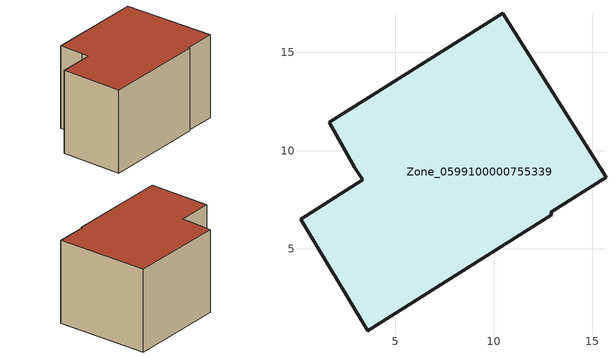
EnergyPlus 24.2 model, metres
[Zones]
Zone_0599100000755339
 floor ground (C_G): 1.66,11.44 10.47,16.97 15.71,8.64 12.89,6.88 12.96,6.75 3.61,0.86 0.18,6.52 3.34,8.51 2.95,9.13 z0
 wall outside (C_F): 0.18,6.52 3.61,0.86 12.96,6.75 12.89,6.88 15.71,8.64 10.47,16.97 1.66,11.44 2.95,9.13 3.34,8.51 0.18,6.52 z0:8.83
 roof outside (C_R): 15.71,8.64 10.47,16.97 1.66,11.44 2.95,9.13 3.34,8.51 0.18,6.52 3.61,0.86 12.96,6.75 12.89,6.88 z8.83
[BUILDING]
Pand.0599100000755339: North Axis=0; Terrain=City; Loads Convergence Tolerance Value=0.04; Temperature Convergence Tolerance Value=0.4; Solar Distribution=FullExterior; Maximum Number of Warmup Days=25; Minimum Number of Warmup Days=1
[Site:Location]
Rotterdam.The.Hague.AP_ZH_NLD Design_Conditions: Latitude=51.96; Longitude=4.45; Time Zone=1; Elevation=-4.5
[SITE:GROUNDTEMPERATURE:BUILDINGSURFACE]
18, 18, 18, 18, 18, 18, 18, 18, 18, 18, 18, 18
[MATERIAL] Thermal Absorptance=0.9; Solar Absorptance=0.7; Visible Absorptance=0.7
Name | Roughness | Thickness | Conductivity | Density | Specific Heat
G.D.2006-2014 | MediumSmooth | 0.15 | 0.06 | 540 | 1210
F.D.2006-2014 | Rough | 0.3 | 0.12 | 1920 | 840
R.D.2006-2014 | MediumRough | 0.2 | 0.08 | 1500 | 1000
[CONSTRUCTION]
C_G: G.D.2006-2014
C_F: F.D.2006-2014
C_R: R.D.2006-2014
[ZONE]
Zone_0599100000755339: Type=1; Multiplier=1; Ceiling Height=Autocalculate; Volume=Autocalculate; Floor Area=autocalculate; Part of Total Floor Area=Yes
[ZONEINFILTRATION:DESIGNFLOWRATE]
Infil_Zone_0599100000755339: Zone or ZoneList or Space or SpaceList=Zone_0599100000755339; Schedule=AlwaysOn; Design Flow Rate Calculation Method=Flow/Area; Flow Rate per Floor Area=0.0021; Constant Term Coefficient=1; Temperature Term Coefficient=0; Velocity Term Coefficient=0; Velocity Squared Term Coefficient=0
[HVACTEMPLATE:ZONE:IDEALLOADSAIRSYSTEM]
Zone_0599100000755339: Maximum Heating Supply Air Temperature=50; Minimum Cooling Supply Air Temperature=13; Maximum Heating Supply Air Humidity Ratio=0.0156; Minimum Cooling Supply Air Humidity Ratio=0.0077; Heating Limit=NoLimit; Cooling Limit=NoLimit; Dehumidification Control Type=ConstantSensibleHeatRatio; Cooling Sensible Heat Ratio=0.7; Dehumidification Setpoint=60; Humidification Control Type=None; Humidification Setpoint=30; Outdoor Air Method=None; Outdoor Air Flow Rate per Person=0.00944; Outdoor Air Flow Rate per Zone Floor Area=0; Outdoor Air Flow Rate per Zone=0; Demand Controlled Ventilation Type=None; Outdoor Air Economizer Type=NoEconomizer; Heat Recovery Type=None; Sensible Heat Recovery Effectiveness=0.7; Latent Heat Recovery Effectiveness=0.65
[ZONECONTROL:THERMOSTAT]
ThermostatControl_Zone_0599100000755339: Zone or ZoneList=Zone_0599100000755339; Control Type Schedule=DualSetpointControlType; Control 1=Thermostat_Zone_0599100000755339; Temperature Difference Between Cutout And Setpoint=0
[THERMOSTATSETPOINT:DUALSETPOINT]
Thermostat_Zone_0599100000755339: Heating Setpoint Temperature Schedule=HeatingSetpoint_Zone_0599100000755339; Cooling Setpoint Temperature Schedule=CoolingSetpoint_Zone_0599100000755339
[SCHEDULE:COMPACT]
HeatingSetpoint_Zone_0599100000755339: Through: 12/31, For: AllDays, Until: 24:00, 21
CoolingSetpoint_Zone_0599100000755339: Through: 12/31, For: AllDays, Until: 24:00, 24
DualSetpointControlType: Through: 12/31, For: AllDays, Until: 24:00, 4
AlwaysOn: Through: 12/31, For: AllDays, Until: 24:00, 1
